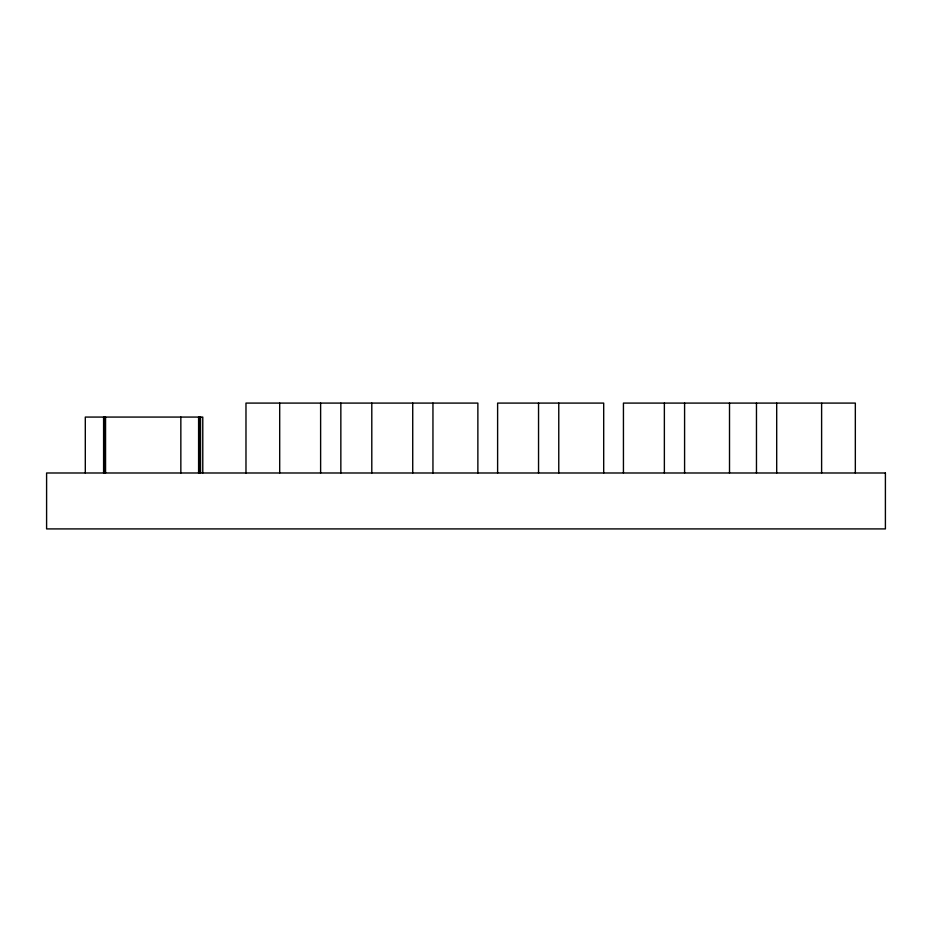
<?xml version="1.0" encoding="UTF-8"?>
<svg xmlns="http://www.w3.org/2000/svg" width="932" height="932" viewBox="0 0 932 932"><rect width="100%" height="100%" fill="white"/><g stroke="black" fill="none" stroke-linecap="round" stroke-linejoin="round"><path stroke-width="1.4" d="M822.001 403.09L855.331 403.09L855.331 472.99M821.616 472.99L821.616 403.09L623.438 403.09L623.438 472.99M776.694 403.09L776.694 472.99M756.469 403.09L756.469 472.99M729.511 403.09L729.511 472.99M684.589 403.09L684.589 472.99M664.365 403.09L664.365 472.99M603.691 472.99L603.691 403.09L497.618 403.09L497.618 472.99M558.769 403.09L558.769 472.99M538.545 403.09L538.545 472.99M477.871 472.99L477.871 403.09L245.978 403.09L245.978 472.99M432.949 403.09L432.949 472.99M412.725 403.09L412.725 472.99M371.798 403.09L371.798 472.99M340.844 403.09L340.844 472.99M320.62 403.09L320.62 472.99M279.693 403.09L279.693 472.99M202.78 472.99L202.78 417.07L85.301 417.07L85.301 472.99M200.531 417.07L200.531 472.99M199.716 417.07L199.716 472.99M198.598 417.07L198.598 472.99M180.843 417.07L180.843 472.99M105.549 417.07L105.549 472.99M104.419 417.07L104.419 472.99M103.603 417.07L103.603 472.99M885.4 472.99L46.6 472.99L46.6 528.91L885.4 528.91L885.4 472.99"/></g></svg>
